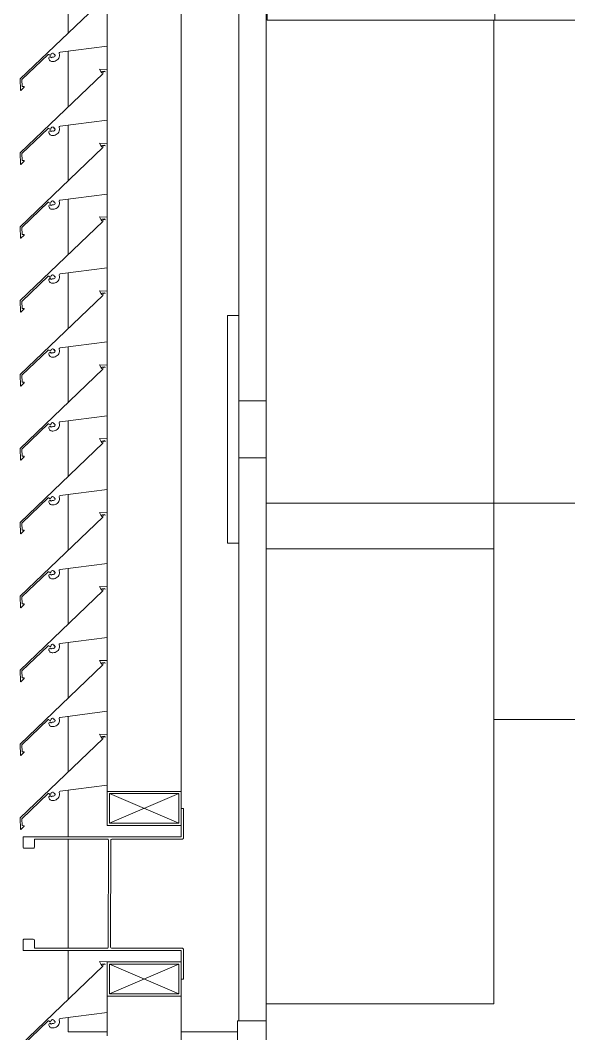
# Model space of a CAD drawing. Header units: millimetres. Extents: x -220592 to 404889, y -217665 to 38245.
# Drawn here: x 7564.58 to 7569.4, y -47967.79 to -47958.88 of the extents above; entities that cross this region are included whole.
import ezdxf

# ---------------------------------------------------------------- set-up
doc = ezdxf.new("R2010")
doc.units = ezdxf.units.MM
doc.linetypes.add('XKITLINE00', pattern=[0])
doc.layers.add('000 - 0_HIDE_OBJ_FRAMING_DEF_SUB_1', color=7, linetype='Continuous')
doc.layers.add('Part', color=7, linetype='Continuous', lineweight=0)

# ---------------------------------------------------------------- blocks, each defined once
blk = doc.blocks.new('*A13473')
at = {"layer": '000 - 0_HIDE_OBJ_FRAMING_DEF_SUB_1', "color": 7, "linetype": 'XKITLINE00', "lineweight": 0}
for p, q in [((-170.903349, 242.190805), (-170.903349, 247.090805)), ((-170.903349, 247.090805), (-166.903349, 247.090805))]:
    blk.add_line(p, q, dxfattribs=at)
blk = doc.blocks.new('*A13517')
at = {"layer": '000 - 0_HIDE_OBJ_FRAMING_DEF_SUB_1', "color": 7, "linetype": 'XKITLINE00', "lineweight": 0}
for p, q in [((-168.894627, 253.338409), (-170.894627, 253.338409)), ((-170.894627, 253.338409), (-170.894627, 251.338409)), ((-168.894627, 251.338409), (-168.894627, 253.338409)), ((-170.894627, 251.338409), (-168.894627, 251.338409))]:
    blk.add_line(p, q, dxfattribs=at)
blk = doc.blocks.new('*A14629')
at = {"layer": '000 - 0_HIDE_OBJ_FRAMING_DEF_SUB_1', "color": 7, "linetype": 'XKITLINE00', "lineweight": 0}
for p, q in [((-170.903349, 247.090805), (-170.903349, 273.890764)), ((-168.903349, 247.090805), (-168.903349, 251.338409)), ((-170.903349, 247.090805), (-168.903349, 247.090805))]:
    blk.add_line(p, q, dxfattribs=at)
blk = doc.blocks.new('*A14634')
at = {"layer": '000 - 0_HIDE_OBJ_FRAMING_DEF_SUB_1', "color": 7, "linetype": 'XKITLINE00', "lineweight": 0}
for p, q in [((-171.243364, 246.740764), (-171.243364, 248.740764)), ((-171.243364, 248.740764), (-171.143364, 248.740764)), ((-171.143364, 246.740764), (-171.143364, 248.740764)), ((-171.243364, 246.740764), (-171.143364, 246.740764))]:
    blk.add_line(p, q, dxfattribs=at)
blk = doc.blocks.new('*A14635')
at = {"layer": '000 - 0_HIDE_OBJ_FRAMING_DEF_SUB_1', "color": 7, "linetype": 'XKITLINE00', "lineweight": 0}
for p, q in [((-171.143364, 247.990764), (-170.903349, 247.990764)), ((-171.143364, 247.490764), (-171.143364, 247.990764)), ((-170.903349, 247.490764), (-171.143364, 247.490764))]:
    blk.add_line(p, q, dxfattribs=at)
blk = doc.blocks.new('*A14684')
at = {"layer": 'Part', "color": 7, "linetype": 'XKITLINE00', "lineweight": 0}
for p, q in [((-171.143349, 242.538471), (-171.143349, 257.240764)), ((-172.643349, 251.225844), (-172.643349, 251.716276)), ((-172.643349, 250.575844), (-172.643349, 251.066276)), ((-172.643349, 249.925844), (-172.643349, 250.416276)), ((-172.643349, 249.275844), (-172.643349, 249.766276)), ((-172.643349, 248.625844), (-172.643349, 249.116276)), ((-172.643349, 247.975844), (-172.643349, 248.466276)), ((-172.643349, 247.325844), (-172.643349, 247.816276)), ((-172.643349, 246.675844), (-172.643349, 247.166276)), ((-172.643349, 246.025844), (-172.643349, 246.516276)), ((-172.643349, 245.375844), (-172.643349, 245.866276)), ((-172.643349, 244.725844), (-172.643349, 245.216276)), ((-172.643349, 244.156204), (-172.643349, 244.566276)), ((-172.643349, 243.176204), (-172.643349, 244.135854)), ((-172.643349, 242.725844), (-172.643349, 243.156204)), ((-172.643349, 242.440764), (-172.643349, 242.566276)), ((-172.643349, 242.440764), (-172.298652, 242.440764)), ((-171.648652, 242.440764), (-171.153365, 242.440764))]:
    blk.add_line(p, q, dxfattribs=at)
blk = doc.blocks.new('*A14702')
at = {"layer": '000 - 0_HIDE_OBJ_FRAMING_DEF_SUB_1', "color": 7, "linetype": 'XKITLINE00', "lineweight": 0}
for p, q in [((-168.903349, 251.338477), (-168.903349, 245.188505)), ((-145.092907, 251.338477), (-168.894627, 251.338477)), ((-168.903349, 245.188505), (-145.092907, 245.188505))]:
    blk.add_line(p, q, dxfattribs=at)
blk = doc.blocks.new('*A14707')
at = {"layer": 'Part', "color": 7, "linetype": 'XKITLINE00', "lineweight": 0}
for p, q in [((-171.648937, 244.40603), (-171.648981, 244.15603)), ((-171.628937, 244.406027), (-171.648937, 244.40603)), ((-171.628982, 244.146027), (-171.628937, 244.406027)), ((-171.648981, 244.15603), (-173.03898, 244.156273)), ((-173.03898, 244.156273), (-173.038236, 244.062446)), ((-173.038236, 244.062446), (-173.034553, 244.057957)), ((-173.034553, 244.057957), (-173.028998, 244.056271)), ((-172.945171, 244.057018), (-172.940682, 244.0607)), ((-172.940682, 244.0607), (-172.938996, 244.066255)), ((-172.938996, 244.066255), (-172.938984, 244.136255)), ((-172.938984, 244.136255), (-172.295157, 244.135382)), ((-172.295157, 244.135382), (-172.29067, 244.131698)), ((-172.29067, 244.131698), (-172.288986, 244.126142)), ((-172.288986, 244.126142), (-172.289912, 243.182315)), ((-172.26915, 243.186138), (-172.268986, 244.126138)), ((-172.268986, 244.126138), (-172.268224, 244.129965)), ((-172.268224, 244.129965), (-172.26454, 244.134452)), ((-172.26454, 244.134452), (-172.258984, 244.136137)), ((-172.258984, 244.136137), (-171.635157, 244.136789)), ((-171.635157, 244.136789), (-171.630669, 244.140471)), ((-171.630669, 244.140471), (-171.628982, 244.146027)), ((-173.028998, 244.056271), (-172.945171, 244.057018)), ((-173.032965, 243.25551), (-173.037453, 243.251828)), ((-172.949138, 243.256257), (-173.032965, 243.25551)), ((-172.943582, 243.254571), (-172.949138, 243.256257)), ((-173.039139, 243.246273), (-173.039155, 243.156273)), ((-173.037453, 243.251828), (-173.039139, 243.246273)), ((-172.9399, 243.250082), (-172.943582, 243.254571)), ((-172.939152, 243.176255), (-172.9399, 243.250082)), ((-172.299152, 243.176144), (-172.939152, 243.176255)), ((-172.293596, 243.177828), (-172.299152, 243.176144)), ((-172.289912, 243.182315), (-172.293596, 243.177828)), ((-172.267465, 243.180582), (-172.26915, 243.186138)), ((-172.262978, 243.176899), (-172.267465, 243.180582)), ((-171.639152, 243.176028), (-172.262978, 243.176899)), ((-171.633596, 243.174342), (-171.639152, 243.176028)), ((-171.629914, 243.169854), (-171.633596, 243.174342)), ((-171.629199, 242.906027), (-171.629914, 243.169854)), ((-173.039155, 243.156273), (-171.649155, 243.15603)), ((-171.649155, 243.15603), (-171.649199, 242.90603)), ((-171.649199, 242.90603), (-171.629199, 242.906027))]:
    blk.add_line(p, q, dxfattribs=at)
blk = doc.blocks.new('*A14710')
at = {"layer": 'Part', "color": 7, "linetype": 'XKITLINE00', "lineweight": 0}
for p, q in [((-172.298652, 244.256249), (-172.298652, 244.556249)), ((-171.648652, 244.556249), (-172.298652, 244.556249)), ((-172.278652, 244.276249), (-171.668652, 244.536249)), ((-172.278652, 244.536249), (-171.668652, 244.276249)), ((-172.278652, 244.276249), (-172.278652, 244.536249)), ((-172.278652, 244.536249), (-171.668652, 244.536249)), ((-171.668652, 244.536249), (-171.668652, 244.276249)), ((-171.648652, 244.256249), (-171.648652, 244.556249)), ((-172.298652, 244.256249), (-171.648652, 244.256249)), ((-171.668652, 244.276249), (-172.278652, 244.276249))]:
    blk.add_line(p, q, dxfattribs=at)
blk = doc.blocks.new('*A14717')
at = {"layer": 'Part', "color": 7, "linetype": 'XKITLINE00', "lineweight": 0}
for p, q in [((-172.298462, 251.556123), (-172.366148, 251.558745)), ((-172.366148, 251.558745), (-172.350613, 251.525258)), ((-172.298455, 251.110453), (-172.298462, 251.556123)), ((-172.338255, 251.518789), (-173.063377, 250.822543)), ((-172.350613, 251.525258), (-172.34549, 251.52567)), ((-172.34549, 251.52567), (-172.345361, 251.537861)), ((-172.345361, 251.537861), (-172.320378, 251.541001)), ((-172.335358, 251.537332), (-172.338255, 251.518789)), ((-172.335358, 251.537332), (-172.318342, 251.534428)), ((-172.320378, 251.541001), (-172.318342, 251.534428)), ((-172.712461, 251.057423), (-172.298455, 251.110453)), ((-173.048341, 250.816176), (-172.817326, 251.037579)), ((-172.817326, 251.037579), (-172.812166, 251.038671)), ((-172.810019, 251.012761), (-172.812659, 251.007287)), ((-172.812166, 251.038671), (-172.808512, 251.034044)), ((-172.804875, 251.015998), (-172.810019, 251.012761)), ((-172.808512, 251.034044), (-172.804048, 251.03019)), ((-172.798797, 251.01601), (-172.804875, 251.015998)), ((-172.804048, 251.03019), (-172.798154, 251.030396)), ((-172.793641, 251.012792), (-172.798797, 251.01601)), ((-172.798154, 251.030396), (-172.793971, 251.034553)), ((-172.793971, 251.034553), (-172.790857, 251.042126)), ((-172.790699, 251.00732), (-172.793641, 251.012792)), ((-172.790857, 251.042126), (-172.78619, 251.046913)), ((-172.788669, 251.012301), (-172.790699, 251.00732)), ((-172.783858, 251.014708), (-172.788669, 251.012301)), ((-172.78619, 251.046913), (-172.780114, 251.049703)), ((-172.77794, 251.013803), (-172.783858, 251.014708)), ((-172.780114, 251.049703), (-172.773442, 251.050125)), ((-172.77144, 251.014147), (-172.77794, 251.013803)), ((-172.773442, 251.050125), (-172.77112, 251.042735)), ((-172.765472, 251.016745), (-172.77144, 251.014147)), ((-172.77112, 251.042735), (-172.763955, 251.041791)), ((-172.76079, 251.021267), (-172.765472, 251.016745)), ((-172.763955, 251.041791), (-172.765124, 251.034731)), ((-172.765124, 251.034731), (-172.757418, 251.033625)), ((-172.757988, 251.027141), (-172.76079, 251.021267)), ((-172.757418, 251.033625), (-172.757988, 251.027141)), ((-172.726022, 251.00536), (-172.722024, 251.01479)), ((-172.722024, 251.01479), (-172.719801, 251.024789)), ((-172.720912, 251.045159), (-172.720672, 251.050681)), ((-172.719426, 251.035025), (-172.720912, 251.045159)), ((-172.720672, 251.050681), (-172.717536, 251.055233)), ((-172.719801, 251.024789), (-172.719426, 251.035025)), ((-172.717536, 251.055233), (-172.712461, 251.057423)), ((-172.812659, 251.007287), (-172.812163, 250.999517)), ((-172.812163, 250.999517), (-172.810428, 250.994021)), ((-172.810428, 250.994021), (-172.807674, 250.988958)), ((-172.807674, 250.988958), (-172.804002, 250.984515)), ((-172.804002, 250.984515), (-172.799549, 250.980857)), ((-172.799549, 250.980857), (-172.794479, 250.978117)), ((-172.794479, 250.978117), (-172.788978, 250.976398)), ((-172.788978, 250.976398), (-172.78325, 250.975762)), ((-172.78325, 250.975762), (-172.776451, 250.975664)), ((-172.776451, 250.975664), (-172.766238, 250.976449)), ((-172.766238, 250.976449), (-172.756337, 250.979072)), ((-172.756337, 250.979072), (-172.747074, 250.983445)), ((-172.747074, 250.983445), (-172.738758, 250.989423)), ((-172.738758, 250.989423), (-172.731662, 250.99681)), ((-172.731662, 250.99681), (-172.726022, 251.00536)), ((-173.063377, 250.822543), (-173.062824, 250.723392)), ((-173.058143, 250.720923), (-173.029494, 250.749812)), ((-173.047999, 250.75483), (-173.048341, 250.816176)), ((-173.030579, 250.754733), (-173.047999, 250.75483)), ((-173.029494, 250.749812), (-173.030579, 250.754733)), ((-173.062824, 250.723392), (-173.058143, 250.720923))]:
    blk.add_line(p, q, dxfattribs=at)
blk = doc.blocks.new('*A14718')
at = {"layer": 'Part', "color": 7, "linetype": 'XKITLINE00', "lineweight": 0}
for p, q in [((-172.338255, 250.868789), (-173.063377, 250.172543)), ((-172.298462, 250.906123), (-172.366148, 250.908745)), ((-172.366148, 250.908745), (-172.350613, 250.875258)), ((-172.350613, 250.875258), (-172.34549, 250.87567)), ((-172.34549, 250.87567), (-172.345361, 250.887861)), ((-172.345361, 250.887861), (-172.320378, 250.891001)), ((-172.335358, 250.887332), (-172.338255, 250.868789)), ((-172.335358, 250.887332), (-172.318342, 250.884428)), ((-172.320378, 250.891001), (-172.318342, 250.884428)), ((-172.298455, 250.460453), (-172.298462, 250.906123)), ((-173.048341, 250.166176), (-172.817326, 250.387579)), ((-172.817326, 250.387579), (-172.812166, 250.388671)), ((-172.812166, 250.388671), (-172.808512, 250.384044)), ((-172.793971, 250.384553), (-172.790857, 250.392126)), ((-172.790857, 250.392126), (-172.78619, 250.396913)), ((-172.78619, 250.396913), (-172.780114, 250.399703)), ((-172.780114, 250.399703), (-172.773442, 250.400125)), ((-172.773442, 250.400125), (-172.77112, 250.392735)), ((-172.77112, 250.392735), (-172.763955, 250.391791)), ((-172.763955, 250.391791), (-172.765124, 250.384731)), ((-172.720912, 250.395159), (-172.720672, 250.400681)), ((-172.719426, 250.385025), (-172.720912, 250.395159)), ((-172.720672, 250.400681), (-172.717536, 250.405233)), ((-172.717536, 250.405233), (-172.712461, 250.407423)), ((-172.712461, 250.407423), (-172.298455, 250.460453)), ((-172.810019, 250.362761), (-172.812659, 250.357287)), ((-172.812659, 250.357287), (-172.812163, 250.349517)), ((-172.812163, 250.349517), (-172.810428, 250.344021)), ((-172.810428, 250.344021), (-172.807674, 250.338958)), ((-172.804875, 250.365998), (-172.810019, 250.362761)), ((-172.808512, 250.384044), (-172.804048, 250.38019)), ((-172.807674, 250.338958), (-172.804002, 250.334515)), ((-172.798797, 250.36601), (-172.804875, 250.365998)), ((-172.804048, 250.38019), (-172.798154, 250.380396)), ((-172.804002, 250.334515), (-172.799549, 250.330857)), ((-172.799549, 250.330857), (-172.794479, 250.328117)), ((-172.793641, 250.362792), (-172.798797, 250.36601)), ((-172.798154, 250.380396), (-172.793971, 250.384553)), ((-172.794479, 250.328117), (-172.788978, 250.326398)), ((-172.790699, 250.35732), (-172.793641, 250.362792)), ((-172.788669, 250.362301), (-172.790699, 250.35732)), ((-172.788978, 250.326398), (-172.78325, 250.325762)), ((-172.783858, 250.364708), (-172.788669, 250.362301)), ((-172.77794, 250.363803), (-172.783858, 250.364708)), ((-172.78325, 250.325762), (-172.776451, 250.325664)), ((-172.77144, 250.364147), (-172.77794, 250.363803)), ((-172.776451, 250.325664), (-172.766238, 250.326449)), ((-172.765472, 250.366745), (-172.77144, 250.364147)), ((-172.766238, 250.326449), (-172.756337, 250.329072)), ((-172.76079, 250.371267), (-172.765472, 250.366745)), ((-172.765124, 250.384731), (-172.757418, 250.383625)), ((-172.757988, 250.377141), (-172.76079, 250.371267)), ((-172.757418, 250.383625), (-172.757988, 250.377141)), ((-172.756337, 250.329072), (-172.747074, 250.333445)), ((-172.747074, 250.333445), (-172.738758, 250.339423)), ((-172.738758, 250.339423), (-172.731662, 250.34681)), ((-172.731662, 250.34681), (-172.726022, 250.35536)), ((-172.726022, 250.35536), (-172.722024, 250.36479)), ((-172.722024, 250.36479), (-172.719801, 250.374789)), ((-172.719801, 250.374789), (-172.719426, 250.385025)), ((-173.063377, 250.172543), (-173.062824, 250.073392)), ((-173.047999, 250.10483), (-173.048341, 250.166176)), ((-173.062824, 250.073392), (-173.058143, 250.070923)), ((-173.058143, 250.070923), (-173.029494, 250.099812)), ((-173.030579, 250.104733), (-173.047999, 250.10483)), ((-173.029494, 250.099812), (-173.030579, 250.104733))]:
    blk.add_line(p, q, dxfattribs=at)
blk = doc.blocks.new('*A14719')
at = {"layer": 'Part', "color": 7, "linetype": 'XKITLINE00', "lineweight": 0}
for p, q in [((-172.338255, 250.218789), (-173.063377, 249.522543)), ((-172.298462, 250.256123), (-172.366148, 250.258745)), ((-172.366148, 250.258745), (-172.350613, 250.225258)), ((-172.350613, 250.225258), (-172.34549, 250.22567)), ((-172.34549, 250.22567), (-172.345361, 250.237861)), ((-172.345361, 250.237861), (-172.320378, 250.241001)), ((-172.335358, 250.237332), (-172.338255, 250.218789)), ((-172.335358, 250.237332), (-172.318342, 250.234428)), ((-172.320378, 250.241001), (-172.318342, 250.234428)), ((-172.298455, 249.810453), (-172.298462, 250.256123)), ((-172.712461, 249.757423), (-172.298455, 249.810453)), ((-173.048341, 249.516176), (-172.817326, 249.737579)), ((-172.817326, 249.737579), (-172.812166, 249.738671)), ((-172.810019, 249.712761), (-172.812659, 249.707287)), ((-172.812659, 249.707287), (-172.812163, 249.699517)), ((-172.812166, 249.738671), (-172.808512, 249.734044)), ((-172.812163, 249.699517), (-172.810428, 249.694021)), ((-172.810428, 249.694021), (-172.807674, 249.688958)), ((-172.804875, 249.715998), (-172.810019, 249.712761)), ((-172.808512, 249.734044), (-172.804048, 249.73019)), ((-172.807674, 249.688958), (-172.804002, 249.684515)), ((-172.798797, 249.71601), (-172.804875, 249.715998)), ((-172.804048, 249.73019), (-172.798154, 249.730396)), ((-172.804002, 249.684515), (-172.799549, 249.680857)), ((-172.799549, 249.680857), (-172.794479, 249.678117)), ((-172.793641, 249.712792), (-172.798797, 249.71601)), ((-172.798154, 249.730396), (-172.793971, 249.734553)), ((-172.794479, 249.678117), (-172.788978, 249.676398)), ((-172.793971, 249.734553), (-172.790857, 249.742126)), ((-172.790699, 249.70732), (-172.793641, 249.712792)), ((-172.790857, 249.742126), (-172.78619, 249.746913)), ((-172.788669, 249.712301), (-172.790699, 249.70732)), ((-172.788978, 249.676398), (-172.78325, 249.675762)), ((-172.783858, 249.714708), (-172.788669, 249.712301)), ((-172.78619, 249.746913), (-172.780114, 249.749703)), ((-172.77794, 249.713803), (-172.783858, 249.714708)), ((-172.78325, 249.675762), (-172.776451, 249.675664)), ((-172.780114, 249.749703), (-172.773442, 249.750125)), ((-172.77144, 249.714147), (-172.77794, 249.713803)), ((-172.776451, 249.675664), (-172.766238, 249.676449)), ((-172.773442, 249.750125), (-172.77112, 249.742735)), ((-172.765472, 249.716745), (-172.77144, 249.714147)), ((-172.77112, 249.742735), (-172.763955, 249.741791)), ((-172.766238, 249.676449), (-172.756337, 249.679072)), ((-172.76079, 249.721267), (-172.765472, 249.716745)), ((-172.763955, 249.741791), (-172.765124, 249.734731)), ((-172.765124, 249.734731), (-172.757418, 249.733625)), ((-172.757988, 249.727141), (-172.76079, 249.721267)), ((-172.757418, 249.733625), (-172.757988, 249.727141)), ((-172.756337, 249.679072), (-172.747074, 249.683445)), ((-172.747074, 249.683445), (-172.738758, 249.689423)), ((-172.738758, 249.689423), (-172.731662, 249.69681)), ((-172.731662, 249.69681), (-172.726022, 249.70536)), ((-172.726022, 249.70536), (-172.722024, 249.71479)), ((-172.722024, 249.71479), (-172.719801, 249.724789)), ((-172.720912, 249.745159), (-172.720672, 249.750681)), ((-172.719426, 249.735025), (-172.720912, 249.745159)), ((-172.720672, 249.750681), (-172.717536, 249.755233)), ((-172.719801, 249.724789), (-172.719426, 249.735025)), ((-172.717536, 249.755233), (-172.712461, 249.757423)), ((-173.063377, 249.522543), (-173.062824, 249.423392)), ((-173.047999, 249.45483), (-173.048341, 249.516176)), ((-173.062824, 249.423392), (-173.058143, 249.420923)), ((-173.058143, 249.420923), (-173.029494, 249.449812)), ((-173.030579, 249.454733), (-173.047999, 249.45483)), ((-173.029494, 249.449812), (-173.030579, 249.454733))]:
    blk.add_line(p, q, dxfattribs=at)
blk = doc.blocks.new('*A14720')
at = {"layer": 'Part', "color": 7, "linetype": 'XKITLINE00', "lineweight": 0}
for p, q in [((-172.298462, 249.606123), (-172.366148, 249.608745)), ((-172.366148, 249.608745), (-172.350613, 249.575258)), ((-172.34549, 249.57567), (-172.345361, 249.587861)), ((-172.345361, 249.587861), (-172.320378, 249.591001)), ((-172.335358, 249.587332), (-172.338255, 249.568789)), ((-172.335358, 249.587332), (-172.318342, 249.584428)), ((-172.320378, 249.591001), (-172.318342, 249.584428)), ((-172.298455, 249.160453), (-172.298462, 249.606123)), ((-172.338255, 249.568789), (-173.063377, 248.872543)), ((-172.350613, 249.575258), (-172.34549, 249.57567)), ((-172.712461, 249.107423), (-172.298455, 249.160453)), ((-173.048341, 248.866176), (-172.817326, 249.087579)), ((-172.817326, 249.087579), (-172.812166, 249.088671)), ((-172.810019, 249.062761), (-172.812659, 249.057287)), ((-172.812659, 249.057287), (-172.812163, 249.049517)), ((-172.812166, 249.088671), (-172.808512, 249.084044)), ((-172.812163, 249.049517), (-172.810428, 249.044021)), ((-172.804875, 249.065998), (-172.810019, 249.062761)), ((-172.808512, 249.084044), (-172.804048, 249.08019)), ((-172.798797, 249.06601), (-172.804875, 249.065998)), ((-172.804048, 249.08019), (-172.798154, 249.080396)), ((-172.793641, 249.062792), (-172.798797, 249.06601)), ((-172.798154, 249.080396), (-172.793971, 249.084553)), ((-172.793971, 249.084553), (-172.790857, 249.092126)), ((-172.790699, 249.05732), (-172.793641, 249.062792)), ((-172.790857, 249.092126), (-172.78619, 249.096913)), ((-172.788669, 249.062301), (-172.790699, 249.05732)), ((-172.783858, 249.064708), (-172.788669, 249.062301)), ((-172.78619, 249.096913), (-172.780114, 249.099703)), ((-172.77794, 249.063803), (-172.783858, 249.064708)), ((-172.780114, 249.099703), (-172.773442, 249.100125)), ((-172.77144, 249.064147), (-172.77794, 249.063803)), ((-172.773442, 249.100125), (-172.77112, 249.092735)), ((-172.765472, 249.066745), (-172.77144, 249.064147)), ((-172.77112, 249.092735), (-172.763955, 249.091791)), ((-172.76079, 249.071267), (-172.765472, 249.066745)), ((-172.763955, 249.091791), (-172.765124, 249.084731)), ((-172.765124, 249.084731), (-172.757418, 249.083625)), ((-172.757988, 249.077141), (-172.76079, 249.071267)), ((-172.757418, 249.083625), (-172.757988, 249.077141)), ((-172.731662, 249.04681), (-172.726022, 249.05536)), ((-172.726022, 249.05536), (-172.722024, 249.06479)), ((-172.722024, 249.06479), (-172.719801, 249.074789)), ((-172.720912, 249.095159), (-172.720672, 249.100681)), ((-172.719426, 249.085025), (-172.720912, 249.095159)), ((-172.720672, 249.100681), (-172.717536, 249.105233)), ((-172.719801, 249.074789), (-172.719426, 249.085025)), ((-172.717536, 249.105233), (-172.712461, 249.107423)), ((-172.810428, 249.044021), (-172.807674, 249.038958)), ((-172.807674, 249.038958), (-172.804002, 249.034515)), ((-172.804002, 249.034515), (-172.799549, 249.030857)), ((-172.799549, 249.030857), (-172.794479, 249.028117)), ((-172.794479, 249.028117), (-172.788978, 249.026398)), ((-172.788978, 249.026398), (-172.78325, 249.025762)), ((-172.78325, 249.025762), (-172.776451, 249.025664)), ((-172.776451, 249.025664), (-172.766238, 249.026449)), ((-172.766238, 249.026449), (-172.756337, 249.029072)), ((-172.756337, 249.029072), (-172.747074, 249.033445)), ((-172.747074, 249.033445), (-172.738758, 249.039423)), ((-172.738758, 249.039423), (-172.731662, 249.04681)), ((-173.063377, 248.872543), (-173.062824, 248.773392)), ((-173.058143, 248.770923), (-173.029494, 248.799812)), ((-173.047999, 248.80483), (-173.048341, 248.866176)), ((-173.030579, 248.804733), (-173.047999, 248.80483)), ((-173.029494, 248.799812), (-173.030579, 248.804733)), ((-173.062824, 248.773392), (-173.058143, 248.770923))]:
    blk.add_line(p, q, dxfattribs=at)
blk = doc.blocks.new('*A14721')
at = {"layer": 'Part', "color": 7, "linetype": 'XKITLINE00', "lineweight": 0}
for p, q in [((-172.338255, 248.918789), (-173.063377, 248.222543)), ((-172.298462, 248.956123), (-172.366148, 248.958745)), ((-172.366148, 248.958745), (-172.350613, 248.925258)), ((-172.350613, 248.925258), (-172.34549, 248.92567)), ((-172.34549, 248.92567), (-172.345361, 248.937861)), ((-172.345361, 248.937861), (-172.320378, 248.941001)), ((-172.335358, 248.937332), (-172.338255, 248.918789)), ((-172.335358, 248.937332), (-172.318342, 248.934428)), ((-172.320378, 248.941001), (-172.318342, 248.934428)), ((-172.298455, 248.510453), (-172.298462, 248.956123)), ((-173.048341, 248.216176), (-172.817326, 248.437579)), ((-172.817326, 248.437579), (-172.812166, 248.438671)), ((-172.812166, 248.438671), (-172.808512, 248.434044)), ((-172.808512, 248.434044), (-172.804048, 248.43019)), ((-172.804048, 248.43019), (-172.798154, 248.430396)), ((-172.798154, 248.430396), (-172.793971, 248.434553)), ((-172.793971, 248.434553), (-172.790857, 248.442126)), ((-172.790857, 248.442126), (-172.78619, 248.446913)), ((-172.78619, 248.446913), (-172.780114, 248.449703)), ((-172.780114, 248.449703), (-172.773442, 248.450125)), ((-172.773442, 248.450125), (-172.77112, 248.442735)), ((-172.77112, 248.442735), (-172.763955, 248.441791)), ((-172.763955, 248.441791), (-172.765124, 248.434731)), ((-172.765124, 248.434731), (-172.757418, 248.433625)), ((-172.757988, 248.427141), (-172.76079, 248.421267)), ((-172.757418, 248.433625), (-172.757988, 248.427141)), ((-172.720912, 248.445159), (-172.720672, 248.450681)), ((-172.719426, 248.435025), (-172.720912, 248.445159)), ((-172.720672, 248.450681), (-172.717536, 248.455233)), ((-172.719801, 248.424789), (-172.719426, 248.435025)), ((-172.717536, 248.455233), (-172.712461, 248.457423)), ((-172.712461, 248.457423), (-172.298455, 248.510453)), ((-172.810019, 248.412761), (-172.812659, 248.407287)), ((-172.812659, 248.407287), (-172.812163, 248.399517)), ((-172.812163, 248.399517), (-172.810428, 248.394021)), ((-172.810428, 248.394021), (-172.807674, 248.388958)), ((-172.804875, 248.415998), (-172.810019, 248.412761)), ((-172.807674, 248.388958), (-172.804002, 248.384515)), ((-172.798797, 248.41601), (-172.804875, 248.415998)), ((-172.804002, 248.384515), (-172.799549, 248.380857)), ((-172.799549, 248.380857), (-172.794479, 248.378117)), ((-172.793641, 248.412792), (-172.798797, 248.41601)), ((-172.794479, 248.378117), (-172.788978, 248.376398)), ((-172.790699, 248.40732), (-172.793641, 248.412792)), ((-172.788669, 248.412301), (-172.790699, 248.40732)), ((-172.788978, 248.376398), (-172.78325, 248.375762)), ((-172.783858, 248.414708), (-172.788669, 248.412301)), ((-172.77794, 248.413803), (-172.783858, 248.414708)), ((-172.78325, 248.375762), (-172.776451, 248.375664)), ((-172.77144, 248.414147), (-172.77794, 248.413803)), ((-172.776451, 248.375664), (-172.766238, 248.376449)), ((-172.765472, 248.416745), (-172.77144, 248.414147)), ((-172.766238, 248.376449), (-172.756337, 248.379072)), ((-172.76079, 248.421267), (-172.765472, 248.416745)), ((-172.756337, 248.379072), (-172.747074, 248.383445)), ((-172.747074, 248.383445), (-172.738758, 248.389423)), ((-172.738758, 248.389423), (-172.731662, 248.39681)), ((-172.731662, 248.39681), (-172.726022, 248.40536)), ((-172.726022, 248.40536), (-172.722024, 248.41479)), ((-172.722024, 248.41479), (-172.719801, 248.424789)), ((-173.063377, 248.222543), (-173.062824, 248.123392)), ((-173.047999, 248.15483), (-173.048341, 248.216176)), ((-173.062824, 248.123392), (-173.058143, 248.120923)), ((-173.058143, 248.120923), (-173.029494, 248.149812)), ((-173.030579, 248.154733), (-173.047999, 248.15483)), ((-173.029494, 248.149812), (-173.030579, 248.154733))]:
    blk.add_line(p, q, dxfattribs=at)
blk = doc.blocks.new('*A14722')
at = {"layer": 'Part', "color": 7, "linetype": 'XKITLINE00', "lineweight": 0}
for p, q in [((-172.338255, 248.268789), (-173.063377, 247.572543)), ((-172.298462, 248.306123), (-172.366148, 248.308745)), ((-172.366148, 248.308745), (-172.350613, 248.275258)), ((-172.350613, 248.275258), (-172.34549, 248.27567)), ((-172.34549, 248.27567), (-172.345361, 248.287861)), ((-172.345361, 248.287861), (-172.320378, 248.291001)), ((-172.335358, 248.287332), (-172.338255, 248.268789)), ((-172.335358, 248.287332), (-172.318342, 248.284428)), ((-172.320378, 248.291001), (-172.318342, 248.284428)), ((-172.298455, 247.860453), (-172.298462, 248.306123)), ((-172.720672, 247.800681), (-172.717536, 247.805233)), ((-172.717536, 247.805233), (-172.712461, 247.807423)), ((-172.712461, 247.807423), (-172.298455, 247.860453)), ((-173.048341, 247.566176), (-172.817326, 247.787579)), ((-172.817326, 247.787579), (-172.812166, 247.788671)), ((-172.810019, 247.762761), (-172.812659, 247.757287)), ((-172.812659, 247.757287), (-172.812163, 247.749517)), ((-172.812166, 247.788671), (-172.808512, 247.784044)), ((-172.812163, 247.749517), (-172.810428, 247.744021)), ((-172.810428, 247.744021), (-172.807674, 247.738958)), ((-172.804875, 247.765998), (-172.810019, 247.762761)), ((-172.808512, 247.784044), (-172.804048, 247.78019)), ((-172.807674, 247.738958), (-172.804002, 247.734515)), ((-172.798797, 247.76601), (-172.804875, 247.765998)), ((-172.804048, 247.78019), (-172.798154, 247.780396)), ((-172.804002, 247.734515), (-172.799549, 247.730857)), ((-172.799549, 247.730857), (-172.794479, 247.728117)), ((-172.793641, 247.762792), (-172.798797, 247.76601)), ((-172.798154, 247.780396), (-172.793971, 247.784553)), ((-172.794479, 247.728117), (-172.788978, 247.726398)), ((-172.793971, 247.784553), (-172.790857, 247.792126)), ((-172.790699, 247.75732), (-172.793641, 247.762792)), ((-172.790857, 247.792126), (-172.78619, 247.796913)), ((-172.788669, 247.762301), (-172.790699, 247.75732)), ((-172.788978, 247.726398), (-172.78325, 247.725762)), ((-172.783858, 247.764708), (-172.788669, 247.762301)), ((-172.78619, 247.796913), (-172.780114, 247.799703)), ((-172.77794, 247.763803), (-172.783858, 247.764708)), ((-172.78325, 247.725762), (-172.776451, 247.725664)), ((-172.780114, 247.799703), (-172.773442, 247.800125)), ((-172.77144, 247.764147), (-172.77794, 247.763803)), ((-172.776451, 247.725664), (-172.766238, 247.726449)), ((-172.773442, 247.800125), (-172.77112, 247.792735)), ((-172.765472, 247.766745), (-172.77144, 247.764147)), ((-172.77112, 247.792735), (-172.763955, 247.791791)), ((-172.766238, 247.726449), (-172.756337, 247.729072)), ((-172.76079, 247.771267), (-172.765472, 247.766745)), ((-172.763955, 247.791791), (-172.765124, 247.784731)), ((-172.765124, 247.784731), (-172.757418, 247.783625)), ((-172.757988, 247.777141), (-172.76079, 247.771267)), ((-172.757418, 247.783625), (-172.757988, 247.777141)), ((-172.756337, 247.729072), (-172.747074, 247.733445)), ((-172.747074, 247.733445), (-172.738758, 247.739423)), ((-172.738758, 247.739423), (-172.731662, 247.74681)), ((-172.731662, 247.74681), (-172.726022, 247.75536)), ((-172.726022, 247.75536), (-172.722024, 247.76479)), ((-172.722024, 247.76479), (-172.719801, 247.774789)), ((-172.720912, 247.795159), (-172.720672, 247.800681)), ((-172.719426, 247.785025), (-172.720912, 247.795159)), ((-172.719801, 247.774789), (-172.719426, 247.785025)), ((-173.063377, 247.572543), (-173.062824, 247.473392)), ((-173.047999, 247.50483), (-173.048341, 247.566176)), ((-173.062824, 247.473392), (-173.058143, 247.470923)), ((-173.058143, 247.470923), (-173.029494, 247.499812)), ((-173.030579, 247.504733), (-173.047999, 247.50483)), ((-173.029494, 247.499812), (-173.030579, 247.504733))]:
    blk.add_line(p, q, dxfattribs=at)
blk = doc.blocks.new('*A14723')
at = {"layer": 'Part', "color": 7, "linetype": 'XKITLINE00', "lineweight": 0}
for p, q in [((-172.298462, 247.656123), (-172.366148, 247.658745)), ((-172.366148, 247.658745), (-172.350613, 247.625258)), ((-172.350613, 247.625258), (-172.34549, 247.62567)), ((-172.34549, 247.62567), (-172.345361, 247.637861)), ((-172.345361, 247.637861), (-172.320378, 247.641001)), ((-172.335358, 247.637332), (-172.338255, 247.618789)), ((-172.335358, 247.637332), (-172.318342, 247.634428)), ((-172.320378, 247.641001), (-172.318342, 247.634428)), ((-172.298455, 247.210453), (-172.298462, 247.656123)), ((-172.338255, 247.618789), (-173.063377, 246.922543)), ((-172.712461, 247.157423), (-172.298455, 247.210453)), ((-173.048341, 246.916176), (-172.817326, 247.137579)), ((-172.817326, 247.137579), (-172.812166, 247.138671)), ((-172.810019, 247.112761), (-172.812659, 247.107287)), ((-172.812659, 247.107287), (-172.812163, 247.099517)), ((-172.812166, 247.138671), (-172.808512, 247.134044)), ((-172.812163, 247.099517), (-172.810428, 247.094021)), ((-172.810428, 247.094021), (-172.807674, 247.088958)), ((-172.804875, 247.115998), (-172.810019, 247.112761)), ((-172.808512, 247.134044), (-172.804048, 247.13019)), ((-172.807674, 247.088958), (-172.804002, 247.084515)), ((-172.798797, 247.11601), (-172.804875, 247.115998)), ((-172.804048, 247.13019), (-172.798154, 247.130396)), ((-172.793641, 247.112792), (-172.798797, 247.11601)), ((-172.798154, 247.130396), (-172.793971, 247.134553)), ((-172.793971, 247.134553), (-172.790857, 247.142126)), ((-172.790699, 247.10732), (-172.793641, 247.112792)), ((-172.790857, 247.142126), (-172.78619, 247.146913)), ((-172.788669, 247.112301), (-172.790699, 247.10732)), ((-172.783858, 247.114708), (-172.788669, 247.112301)), ((-172.78619, 247.146913), (-172.780114, 247.149703)), ((-172.77794, 247.113803), (-172.783858, 247.114708)), ((-172.780114, 247.149703), (-172.773442, 247.150125)), ((-172.77144, 247.114147), (-172.77794, 247.113803)), ((-172.773442, 247.150125), (-172.77112, 247.142735)), ((-172.765472, 247.116745), (-172.77144, 247.114147)), ((-172.77112, 247.142735), (-172.763955, 247.141791)), ((-172.76079, 247.121267), (-172.765472, 247.116745)), ((-172.763955, 247.141791), (-172.765124, 247.134731)), ((-172.765124, 247.134731), (-172.757418, 247.133625)), ((-172.757988, 247.127141), (-172.76079, 247.121267)), ((-172.757418, 247.133625), (-172.757988, 247.127141)), ((-172.747074, 247.083445), (-172.738758, 247.089423)), ((-172.738758, 247.089423), (-172.731662, 247.09681)), ((-172.731662, 247.09681), (-172.726022, 247.10536)), ((-172.726022, 247.10536), (-172.722024, 247.11479)), ((-172.722024, 247.11479), (-172.719801, 247.124789)), ((-172.720912, 247.145159), (-172.720672, 247.150681)), ((-172.719426, 247.135025), (-172.720912, 247.145159)), ((-172.720672, 247.150681), (-172.717536, 247.155233)), ((-172.719801, 247.124789), (-172.719426, 247.135025)), ((-172.717536, 247.155233), (-172.712461, 247.157423)), ((-172.804002, 247.084515), (-172.799549, 247.080857)), ((-172.799549, 247.080857), (-172.794479, 247.078117)), ((-172.794479, 247.078117), (-172.788978, 247.076398)), ((-172.788978, 247.076398), (-172.78325, 247.075762)), ((-172.78325, 247.075762), (-172.776451, 247.075664)), ((-172.776451, 247.075664), (-172.766238, 247.076449)), ((-172.766238, 247.076449), (-172.756337, 247.079072)), ((-172.756337, 247.079072), (-172.747074, 247.083445)), ((-173.063377, 246.922543), (-173.062824, 246.823392)), ((-173.047999, 246.85483), (-173.048341, 246.916176)), ((-173.062824, 246.823392), (-173.058143, 246.820923)), ((-173.058143, 246.820923), (-173.029494, 246.849812)), ((-173.030579, 246.854733), (-173.047999, 246.85483)), ((-173.029494, 246.849812), (-173.030579, 246.854733))]:
    blk.add_line(p, q, dxfattribs=at)
blk = doc.blocks.new('*A14724')
at = {"layer": 'Part', "color": 7, "linetype": 'XKITLINE00', "lineweight": 0}
for p, q in [((-172.298462, 247.006123), (-172.366148, 247.008745)), ((-172.366148, 247.008745), (-172.350613, 246.975258)), ((-172.298455, 246.560453), (-172.298462, 247.006123)), ((-172.338255, 246.968789), (-173.063377, 246.272543)), ((-172.350613, 246.975258), (-172.34549, 246.97567)), ((-172.34549, 246.97567), (-172.345361, 246.987861)), ((-172.345361, 246.987861), (-172.320378, 246.991001)), ((-172.335358, 246.987332), (-172.338255, 246.968789)), ((-172.335358, 246.987332), (-172.318342, 246.984428)), ((-172.320378, 246.991001), (-172.318342, 246.984428)), ((-172.712461, 246.507423), (-172.298455, 246.560453)), ((-173.048341, 246.266176), (-172.817326, 246.487579)), ((-172.817326, 246.487579), (-172.812166, 246.488671)), ((-172.812166, 246.488671), (-172.808512, 246.484044)), ((-172.804875, 246.465998), (-172.810019, 246.462761)), ((-172.808512, 246.484044), (-172.804048, 246.48019)), ((-172.798797, 246.46601), (-172.804875, 246.465998)), ((-172.804048, 246.48019), (-172.798154, 246.480396)), ((-172.793641, 246.462792), (-172.798797, 246.46601)), ((-172.798154, 246.480396), (-172.793971, 246.484553)), ((-172.793971, 246.484553), (-172.790857, 246.492126)), ((-172.790857, 246.492126), (-172.78619, 246.496913)), ((-172.783858, 246.464708), (-172.788669, 246.462301)), ((-172.78619, 246.496913), (-172.780114, 246.499703)), ((-172.77794, 246.463803), (-172.783858, 246.464708)), ((-172.780114, 246.499703), (-172.773442, 246.500125)), ((-172.773442, 246.500125), (-172.77112, 246.492735)), ((-172.765472, 246.466745), (-172.77144, 246.464147)), ((-172.77112, 246.492735), (-172.763955, 246.491791)), ((-172.76079, 246.471267), (-172.765472, 246.466745)), ((-172.763955, 246.491791), (-172.765124, 246.484731)), ((-172.765124, 246.484731), (-172.757418, 246.483625)), ((-172.757988, 246.477141), (-172.76079, 246.471267)), ((-172.757418, 246.483625), (-172.757988, 246.477141)), ((-172.726022, 246.45536), (-172.722024, 246.46479)), ((-172.722024, 246.46479), (-172.719801, 246.474789)), ((-172.720912, 246.495159), (-172.720672, 246.500681)), ((-172.719426, 246.485025), (-172.720912, 246.495159)), ((-172.720672, 246.500681), (-172.717536, 246.505233)), ((-172.719801, 246.474789), (-172.719426, 246.485025)), ((-172.717536, 246.505233), (-172.712461, 246.507423)), ((-172.810019, 246.462761), (-172.812659, 246.457287)), ((-172.812659, 246.457287), (-172.812163, 246.449517)), ((-172.812163, 246.449517), (-172.810428, 246.444021)), ((-172.810428, 246.444021), (-172.807674, 246.438958)), ((-172.807674, 246.438958), (-172.804002, 246.434515)), ((-172.804002, 246.434515), (-172.799549, 246.430857)), ((-172.799549, 246.430857), (-172.794479, 246.428117)), ((-172.794479, 246.428117), (-172.788978, 246.426398)), ((-172.790699, 246.45732), (-172.793641, 246.462792)), ((-172.788669, 246.462301), (-172.790699, 246.45732)), ((-172.788978, 246.426398), (-172.78325, 246.425762)), ((-172.78325, 246.425762), (-172.776451, 246.425664)), ((-172.77144, 246.464147), (-172.77794, 246.463803)), ((-172.776451, 246.425664), (-172.766238, 246.426449)), ((-172.766238, 246.426449), (-172.756337, 246.429072)), ((-172.756337, 246.429072), (-172.747074, 246.433445)), ((-172.747074, 246.433445), (-172.738758, 246.439423)), ((-172.738758, 246.439423), (-172.731662, 246.44681)), ((-172.731662, 246.44681), (-172.726022, 246.45536)), ((-173.063377, 246.272543), (-173.062824, 246.173392)), ((-173.058143, 246.170923), (-173.029494, 246.199812)), ((-173.047999, 246.20483), (-173.048341, 246.266176)), ((-173.030579, 246.204733), (-173.047999, 246.20483)), ((-173.029494, 246.199812), (-173.030579, 246.204733)), ((-173.062824, 246.173392), (-173.058143, 246.170923))]:
    blk.add_line(p, q, dxfattribs=at)
blk = doc.blocks.new('*A14725')
at = {"layer": 'Part', "color": 7, "linetype": 'XKITLINE00', "lineweight": 0}
for p, q in [((-172.338255, 246.318789), (-173.063377, 245.622543)), ((-172.298462, 246.356123), (-172.366148, 246.358745)), ((-172.366148, 246.358745), (-172.350613, 246.325258)), ((-172.350613, 246.325258), (-172.34549, 246.32567)), ((-172.34549, 246.32567), (-172.345361, 246.337861)), ((-172.345361, 246.337861), (-172.320378, 246.341001)), ((-172.335358, 246.337332), (-172.338255, 246.318789)), ((-172.335358, 246.337332), (-172.318342, 246.334428)), ((-172.320378, 246.341001), (-172.318342, 246.334428)), ((-172.298455, 245.910453), (-172.298462, 246.356123)), ((-172.793971, 245.834553), (-172.790857, 245.842126)), ((-172.790857, 245.842126), (-172.78619, 245.846913)), ((-172.78619, 245.846913), (-172.780114, 245.849703)), ((-172.780114, 245.849703), (-172.773442, 245.850125)), ((-172.773442, 245.850125), (-172.77112, 245.842735)), ((-172.77112, 245.842735), (-172.763955, 245.841791)), ((-172.763955, 245.841791), (-172.765124, 245.834731)), ((-172.720912, 245.845159), (-172.720672, 245.850681)), ((-172.719426, 245.835025), (-172.720912, 245.845159)), ((-172.720672, 245.850681), (-172.717536, 245.855233)), ((-172.717536, 245.855233), (-172.712461, 245.857423)), ((-172.712461, 245.857423), (-172.298455, 245.910453)), ((-173.048341, 245.616176), (-172.817326, 245.837579)), ((-172.817326, 245.837579), (-172.812166, 245.838671)), ((-172.810019, 245.812761), (-172.812659, 245.807287)), ((-172.812659, 245.807287), (-172.812163, 245.799517)), ((-172.812166, 245.838671), (-172.808512, 245.834044)), ((-172.812163, 245.799517), (-172.810428, 245.794021)), ((-172.810428, 245.794021), (-172.807674, 245.788958)), ((-172.804875, 245.815998), (-172.810019, 245.812761)), ((-172.808512, 245.834044), (-172.804048, 245.83019)), ((-172.807674, 245.788958), (-172.804002, 245.784515)), ((-172.798797, 245.81601), (-172.804875, 245.815998)), ((-172.804048, 245.83019), (-172.798154, 245.830396)), ((-172.804002, 245.784515), (-172.799549, 245.780857)), ((-172.799549, 245.780857), (-172.794479, 245.778117)), ((-172.793641, 245.812792), (-172.798797, 245.81601)), ((-172.798154, 245.830396), (-172.793971, 245.834553)), ((-172.794479, 245.778117), (-172.788978, 245.776398)), ((-172.790699, 245.80732), (-172.793641, 245.812792)), ((-172.788669, 245.812301), (-172.790699, 245.80732)), ((-172.788978, 245.776398), (-172.78325, 245.775762)), ((-172.783858, 245.814708), (-172.788669, 245.812301)), ((-172.77794, 245.813803), (-172.783858, 245.814708)), ((-172.78325, 245.775762), (-172.776451, 245.775664)), ((-172.77144, 245.814147), (-172.77794, 245.813803)), ((-172.776451, 245.775664), (-172.766238, 245.776449)), ((-172.765472, 245.816745), (-172.77144, 245.814147)), ((-172.766238, 245.776449), (-172.756337, 245.779072)), ((-172.76079, 245.821267), (-172.765472, 245.816745)), ((-172.765124, 245.834731), (-172.757418, 245.833625)), ((-172.757988, 245.827141), (-172.76079, 245.821267)), ((-172.757418, 245.833625), (-172.757988, 245.827141)), ((-172.756337, 245.779072), (-172.747074, 245.783445)), ((-172.747074, 245.783445), (-172.738758, 245.789423)), ((-172.738758, 245.789423), (-172.731662, 245.79681)), ((-172.731662, 245.79681), (-172.726022, 245.80536)), ((-172.726022, 245.80536), (-172.722024, 245.81479)), ((-172.722024, 245.81479), (-172.719801, 245.824789)), ((-172.719801, 245.824789), (-172.719426, 245.835025)), ((-173.063377, 245.622543), (-173.062824, 245.523392)), ((-173.047999, 245.55483), (-173.048341, 245.616176)), ((-173.062824, 245.523392), (-173.058143, 245.520923)), ((-173.058143, 245.520923), (-173.029494, 245.549812)), ((-173.030579, 245.554733), (-173.047999, 245.55483)), ((-173.029494, 245.549812), (-173.030579, 245.554733))]:
    blk.add_line(p, q, dxfattribs=at)
blk = doc.blocks.new('*A14726')
at = {"layer": 'Part', "color": 7, "linetype": 'XKITLINE00', "lineweight": 0}
for p, q in [((-172.338255, 245.668789), (-173.063377, 244.972543)), ((-172.298462, 245.706123), (-172.366148, 245.708745)), ((-172.366148, 245.708745), (-172.350613, 245.675258)), ((-172.350613, 245.675258), (-172.34549, 245.67567)), ((-172.34549, 245.67567), (-172.345361, 245.687861)), ((-172.345361, 245.687861), (-172.320378, 245.691001)), ((-172.335358, 245.687332), (-172.338255, 245.668789)), ((-172.335358, 245.687332), (-172.318342, 245.684428)), ((-172.320378, 245.691001), (-172.318342, 245.684428)), ((-172.298455, 245.260453), (-172.298462, 245.706123)), ((-172.712461, 245.207423), (-172.298455, 245.260453)), ((-173.048341, 244.966176), (-172.817326, 245.187579)), ((-172.817326, 245.187579), (-172.812166, 245.188671)), ((-172.810019, 245.162761), (-172.812659, 245.157287)), ((-172.812659, 245.157287), (-172.812163, 245.149517)), ((-172.812166, 245.188671), (-172.808512, 245.184044)), ((-172.812163, 245.149517), (-172.810428, 245.144021)), ((-172.810428, 245.144021), (-172.807674, 245.138958)), ((-172.804875, 245.165998), (-172.810019, 245.162761)), ((-172.808512, 245.184044), (-172.804048, 245.18019)), ((-172.807674, 245.138958), (-172.804002, 245.134515)), ((-172.798797, 245.16601), (-172.804875, 245.165998)), ((-172.804048, 245.18019), (-172.798154, 245.180396)), ((-172.804002, 245.134515), (-172.799549, 245.130857)), ((-172.799549, 245.130857), (-172.794479, 245.128117)), ((-172.793641, 245.162792), (-172.798797, 245.16601)), ((-172.798154, 245.180396), (-172.793971, 245.184553)), ((-172.794479, 245.128117), (-172.788978, 245.126398)), ((-172.793971, 245.184553), (-172.790857, 245.192126)), ((-172.790699, 245.15732), (-172.793641, 245.162792)), ((-172.790857, 245.192126), (-172.78619, 245.196913)), ((-172.788669, 245.162301), (-172.790699, 245.15732)), ((-172.783858, 245.164708), (-172.788669, 245.162301)), ((-172.78619, 245.196913), (-172.780114, 245.199703)), ((-172.77794, 245.163803), (-172.783858, 245.164708)), ((-172.780114, 245.199703), (-172.773442, 245.200125)), ((-172.77144, 245.164147), (-172.77794, 245.163803)), ((-172.773442, 245.200125), (-172.77112, 245.192735)), ((-172.765472, 245.166745), (-172.77144, 245.164147)), ((-172.77112, 245.192735), (-172.763955, 245.191791)), ((-172.766238, 245.126449), (-172.756337, 245.129072)), ((-172.76079, 245.171267), (-172.765472, 245.166745)), ((-172.763955, 245.191791), (-172.765124, 245.184731)), ((-172.765124, 245.184731), (-172.757418, 245.183625)), ((-172.757988, 245.177141), (-172.76079, 245.171267)), ((-172.757418, 245.183625), (-172.757988, 245.177141)), ((-172.756337, 245.129072), (-172.747074, 245.133445)), ((-172.747074, 245.133445), (-172.738758, 245.139423)), ((-172.738758, 245.139423), (-172.731662, 245.14681)), ((-172.731662, 245.14681), (-172.726022, 245.15536)), ((-172.726022, 245.15536), (-172.722024, 245.16479)), ((-172.722024, 245.16479), (-172.719801, 245.174789)), ((-172.720912, 245.195159), (-172.720672, 245.200681)), ((-172.719426, 245.185025), (-172.720912, 245.195159)), ((-172.720672, 245.200681), (-172.717536, 245.205233)), ((-172.719801, 245.174789), (-172.719426, 245.185025)), ((-172.717536, 245.205233), (-172.712461, 245.207423)), ((-172.788978, 245.126398), (-172.78325, 245.125762)), ((-172.78325, 245.125762), (-172.776451, 245.125664)), ((-172.776451, 245.125664), (-172.766238, 245.126449)), ((-173.063377, 244.972543), (-173.062824, 244.873392)), ((-173.047999, 244.90483), (-173.048341, 244.966176)), ((-173.062824, 244.873392), (-173.058143, 244.870923)), ((-173.058143, 244.870923), (-173.029494, 244.899812)), ((-173.030579, 244.904733), (-173.047999, 244.90483)), ((-173.029494, 244.899812), (-173.030579, 244.904733))]:
    blk.add_line(p, q, dxfattribs=at)
blk = doc.blocks.new('*A14727')
at = {"layer": 'Part', "color": 7, "linetype": 'XKITLINE00', "lineweight": 0}
for p, q in [((-172.298462, 245.056123), (-172.366148, 245.058745)), ((-172.366148, 245.058745), (-172.350613, 245.025258)), ((-172.345361, 245.037861), (-172.320378, 245.041001)), ((-172.320378, 245.041001), (-172.318342, 245.034428)), ((-172.298455, 244.610453), (-172.298462, 245.056123)), ((-172.338255, 245.018789), (-173.063377, 244.322543)), ((-172.350613, 245.025258), (-172.34549, 245.02567)), ((-172.34549, 245.02567), (-172.345361, 245.037861)), ((-172.335358, 245.037332), (-172.338255, 245.018789)), ((-172.335358, 245.037332), (-172.318342, 245.034428)), ((-172.712461, 244.557423), (-172.298455, 244.610453)), ((-173.048341, 244.316176), (-172.817326, 244.537579)), ((-172.817326, 244.537579), (-172.812166, 244.538671)), ((-172.810019, 244.512761), (-172.812659, 244.507287)), ((-172.812659, 244.507287), (-172.812163, 244.499517)), ((-172.812166, 244.538671), (-172.808512, 244.534044)), ((-172.804875, 244.515998), (-172.810019, 244.512761)), ((-172.808512, 244.534044), (-172.804048, 244.53019)), ((-172.798797, 244.51601), (-172.804875, 244.515998)), ((-172.804048, 244.53019), (-172.798154, 244.530396)), ((-172.793641, 244.512792), (-172.798797, 244.51601)), ((-172.798154, 244.530396), (-172.793971, 244.534553)), ((-172.793971, 244.534553), (-172.790857, 244.542126)), ((-172.790699, 244.50732), (-172.793641, 244.512792)), ((-172.790857, 244.542126), (-172.78619, 244.546913)), ((-172.788669, 244.512301), (-172.790699, 244.50732)), ((-172.783858, 244.514708), (-172.788669, 244.512301)), ((-172.78619, 244.546913), (-172.780114, 244.549703)), ((-172.77794, 244.513803), (-172.783858, 244.514708)), ((-172.780114, 244.549703), (-172.773442, 244.550125)), ((-172.77144, 244.514147), (-172.77794, 244.513803)), ((-172.773442, 244.550125), (-172.77112, 244.542735)), ((-172.765472, 244.516745), (-172.77144, 244.514147)), ((-172.77112, 244.542735), (-172.763955, 244.541791)), ((-172.76079, 244.521267), (-172.765472, 244.516745)), ((-172.763955, 244.541791), (-172.765124, 244.534731)), ((-172.765124, 244.534731), (-172.757418, 244.533625)), ((-172.757988, 244.527141), (-172.76079, 244.521267)), ((-172.757418, 244.533625), (-172.757988, 244.527141)), ((-172.731662, 244.49681), (-172.726022, 244.50536)), ((-172.726022, 244.50536), (-172.722024, 244.51479)), ((-172.722024, 244.51479), (-172.719801, 244.524789)), ((-172.720912, 244.545159), (-172.720672, 244.550681)), ((-172.719426, 244.535025), (-172.720912, 244.545159)), ((-172.720672, 244.550681), (-172.717536, 244.555233)), ((-172.719801, 244.524789), (-172.719426, 244.535025)), ((-172.717536, 244.555233), (-172.712461, 244.557423)), ((-172.812163, 244.499517), (-172.810428, 244.494021)), ((-172.810428, 244.494021), (-172.807674, 244.488958)), ((-172.807674, 244.488958), (-172.804002, 244.484515)), ((-172.804002, 244.484515), (-172.799549, 244.480857)), ((-172.799549, 244.480857), (-172.794479, 244.478117)), ((-172.794479, 244.478117), (-172.788978, 244.476398)), ((-172.788978, 244.476398), (-172.78325, 244.475762)), ((-172.78325, 244.475762), (-172.776451, 244.475664)), ((-172.776451, 244.475664), (-172.766238, 244.476449)), ((-172.766238, 244.476449), (-172.756337, 244.479072)), ((-172.756337, 244.479072), (-172.747074, 244.483445)), ((-172.747074, 244.483445), (-172.738758, 244.489423)), ((-172.738758, 244.489423), (-172.731662, 244.49681)), ((-173.063377, 244.322543), (-173.062824, 244.223392)), ((-173.058143, 244.220923), (-173.029494, 244.249812)), ((-173.047999, 244.25483), (-173.048341, 244.316176)), ((-173.030579, 244.254733), (-173.047999, 244.25483)), ((-173.029494, 244.249812), (-173.030579, 244.254733)), ((-173.062824, 244.223392), (-173.058143, 244.220923))]:
    blk.add_line(p, q, dxfattribs=at)
blk = doc.blocks.new('*A14729')
at = {"layer": 'Part', "color": 7, "linetype": 'XKITLINE00', "lineweight": 0}
for p, q in [((-171.648652, 229.556249), (-171.648652, 242.756135)), ((-172.298652, 242.406131), (-172.298652, 242.610427))]:
    blk.add_line(p, q, dxfattribs=at)
blk = doc.blocks.new('*A14730')
at = {"layer": 'Part', "color": 7, "linetype": 'XKITLINE00', "lineweight": 0}
for p, q in [((-171.648652, 244.556249), (-171.648652, 256.456135)), ((-172.298652, 250.906131), (-172.298652, 251.110427)), ((-172.298652, 250.256131), (-172.298652, 250.460427)), ((-172.298652, 249.606131), (-172.298652, 249.810427)), ((-172.298652, 248.956131), (-172.298652, 249.160427)), ((-172.298652, 248.306131), (-172.298652, 248.510427)), ((-172.298652, 247.656131), (-172.298652, 247.860427)), ((-172.298652, 247.006131), (-172.298652, 247.210427)), ((-172.298652, 246.356131), (-172.298652, 246.560427)), ((-172.298652, 245.706131), (-172.298652, 245.910427)), ((-172.298652, 245.056131), (-172.298652, 245.260427)), ((-172.298652, 244.556249), (-172.298652, 244.610427))]:
    blk.add_line(p, q, dxfattribs=at)
blk = doc.blocks.new('*A14731')
at = {"layer": '000 - 0_HIDE_OBJ_FRAMING_DEF_SUB_1', "color": 7, "linetype": 'XKITLINE00', "lineweight": 0}
for p, q in [((-170.903365, 242.538471), (-171.153365, 242.538471)), ((-171.153365, 242.538471), (-171.153365, 242.190805))]:
    blk.add_line(p, q, dxfattribs=at)
blk = doc.blocks.new('*A14774')
at = {"layer": '000 - 0_HIDE_OBJ_FRAMING_DEF_SUB_1', "color": 7, "linetype": 'XKITLINE00', "lineweight": 0}
for p, q in [((-170.903349, 246.688499), (-170.903349, 242.688499)), ((-168.903349, 246.688499), (-170.903349, 246.688499)), ((-168.903349, 242.688499), (-168.903349, 246.688499)), ((-170.903349, 242.688499), (-168.903349, 242.688499))]:
    blk.add_line(p, q, dxfattribs=at)
blk = doc.blocks.new('*A14775')
at = {"layer": 'Part', "color": 7, "linetype": 'XKITLINE00', "lineweight": 0}
for p, q in [((-172.338255, 243.018789), (-173.063377, 242.322543)), ((-172.298462, 243.056123), (-172.366148, 243.058745)), ((-172.366148, 243.058745), (-172.350613, 243.025258)), ((-172.350613, 243.025258), (-172.34549, 243.02567)), ((-172.34549, 243.02567), (-172.345361, 243.037861)), ((-172.345361, 243.037861), (-172.320378, 243.041001)), ((-172.335358, 243.037332), (-172.338255, 243.018789)), ((-172.335358, 243.037332), (-172.318342, 243.034428)), ((-172.320378, 243.041001), (-172.318342, 243.034428)), ((-172.298455, 242.610453), (-172.298462, 243.056123)), ((-172.790857, 242.542126), (-172.78619, 242.546913)), ((-172.78619, 242.546913), (-172.780114, 242.549703)), ((-172.780114, 242.549703), (-172.773442, 242.550125)), ((-172.773442, 242.550125), (-172.77112, 242.542735)), ((-172.77112, 242.542735), (-172.763955, 242.541791)), ((-172.720912, 242.545159), (-172.720672, 242.550681)), ((-172.719426, 242.535025), (-172.720912, 242.545159)), ((-172.720672, 242.550681), (-172.717536, 242.555233)), ((-172.717536, 242.555233), (-172.712461, 242.557423)), ((-172.712461, 242.557423), (-172.298455, 242.610453)), ((-173.048341, 242.316176), (-172.817326, 242.537579)), ((-172.817326, 242.537579), (-172.812166, 242.538671)), ((-172.810019, 242.512761), (-172.812659, 242.507287)), ((-172.812659, 242.507287), (-172.812163, 242.499517)), ((-172.812166, 242.538671), (-172.808512, 242.534044)), ((-172.812163, 242.499517), (-172.810428, 242.494021)), ((-172.810428, 242.494021), (-172.807674, 242.488958)), ((-172.804875, 242.515998), (-172.810019, 242.512761)), ((-172.808512, 242.534044), (-172.804048, 242.53019)), ((-172.807674, 242.488958), (-172.804002, 242.484515)), ((-172.798797, 242.51601), (-172.804875, 242.515998)), ((-172.804048, 242.53019), (-172.798154, 242.530396)), ((-172.804002, 242.484515), (-172.799549, 242.480857)), ((-172.799549, 242.480857), (-172.794479, 242.478117)), ((-172.793641, 242.512792), (-172.798797, 242.51601)), ((-172.798154, 242.530396), (-172.793971, 242.534553)), ((-172.794479, 242.478117), (-172.788978, 242.476398)), ((-172.793971, 242.534553), (-172.790857, 242.542126)), ((-172.790699, 242.50732), (-172.793641, 242.512792)), ((-172.788669, 242.512301), (-172.790699, 242.50732)), ((-172.788978, 242.476398), (-172.78325, 242.475762)), ((-172.783858, 242.514708), (-172.788669, 242.512301)), ((-172.77794, 242.513803), (-172.783858, 242.514708)), ((-172.78325, 242.475762), (-172.776451, 242.475664)), ((-172.77144, 242.514147), (-172.77794, 242.513803)), ((-172.776451, 242.475664), (-172.766238, 242.476449)), ((-172.765472, 242.516745), (-172.77144, 242.514147)), ((-172.766238, 242.476449), (-172.756337, 242.479072)), ((-172.76079, 242.521267), (-172.765472, 242.516745)), ((-172.763955, 242.541791), (-172.765124, 242.534731)), ((-172.765124, 242.534731), (-172.757418, 242.533625)), ((-172.757988, 242.527141), (-172.76079, 242.521267)), ((-172.757418, 242.533625), (-172.757988, 242.527141)), ((-172.756337, 242.479072), (-172.747074, 242.483445)), ((-172.747074, 242.483445), (-172.738758, 242.489423)), ((-172.738758, 242.489423), (-172.731662, 242.49681)), ((-172.731662, 242.49681), (-172.726022, 242.50536)), ((-172.726022, 242.50536), (-172.722024, 242.51479)), ((-172.722024, 242.51479), (-172.719801, 242.524789)), ((-172.719801, 242.524789), (-172.719426, 242.535025)), ((-173.063377, 242.322543), (-173.062824, 242.223392)), ((-173.047999, 242.25483), (-173.048341, 242.316176)), ((-173.062824, 242.223392), (-173.058143, 242.220923)), ((-173.058143, 242.220923), (-173.029494, 242.249812)), ((-173.030579, 242.254733), (-173.047999, 242.25483)), ((-173.029494, 242.249812), (-173.030579, 242.254733))]:
    blk.add_line(p, q, dxfattribs=at)
blk = doc.blocks.new('*A14787')
at = {"layer": 'Part', "color": 7, "linetype": 'XKITLINE00', "lineweight": 0}
for p, q in [((-172.298652, 242.756135), (-172.298652, 243.056135)), ((-171.648652, 243.056135), (-172.298652, 243.056135)), ((-172.278652, 242.776135), (-171.668652, 243.036135)), ((-172.278652, 243.036135), (-171.668652, 242.776135)), ((-172.278652, 242.776135), (-172.278652, 243.036135)), ((-172.278652, 243.036135), (-171.668652, 243.036135)), ((-171.668652, 243.036135), (-171.668652, 242.776135)), ((-171.648652, 242.756135), (-171.648652, 243.056135)), ((-172.298652, 242.756135), (-171.648652, 242.756135)), ((-171.668652, 242.776135), (-172.278652, 242.776135))]:
    blk.add_line(p, q, dxfattribs=at)

msp = doc.modelspace()

# ---------------------------------------------------------------- block references
at = {"color": 7, "lineweight": 0}
for name in ['*A14629', '*A14684', '*A14730', '*A13517', '*A14717', '*A14702', '*A14718', '*A14719', '*A14720', '*A14721', '*A14634', '*A14722', '*A14635', '*A14723', '*A13473', '*A14724', '*A14774', '*A14725', '*A14726', '*A14727', '*A14710', '*A14707', '*A14775', '*A14787', '*A14729', '*A14731']:
    msp.add_blockref(name, (7737.6457, -48210.2152), dxfattribs=at)

doc.saveas('drawing.dxf')
